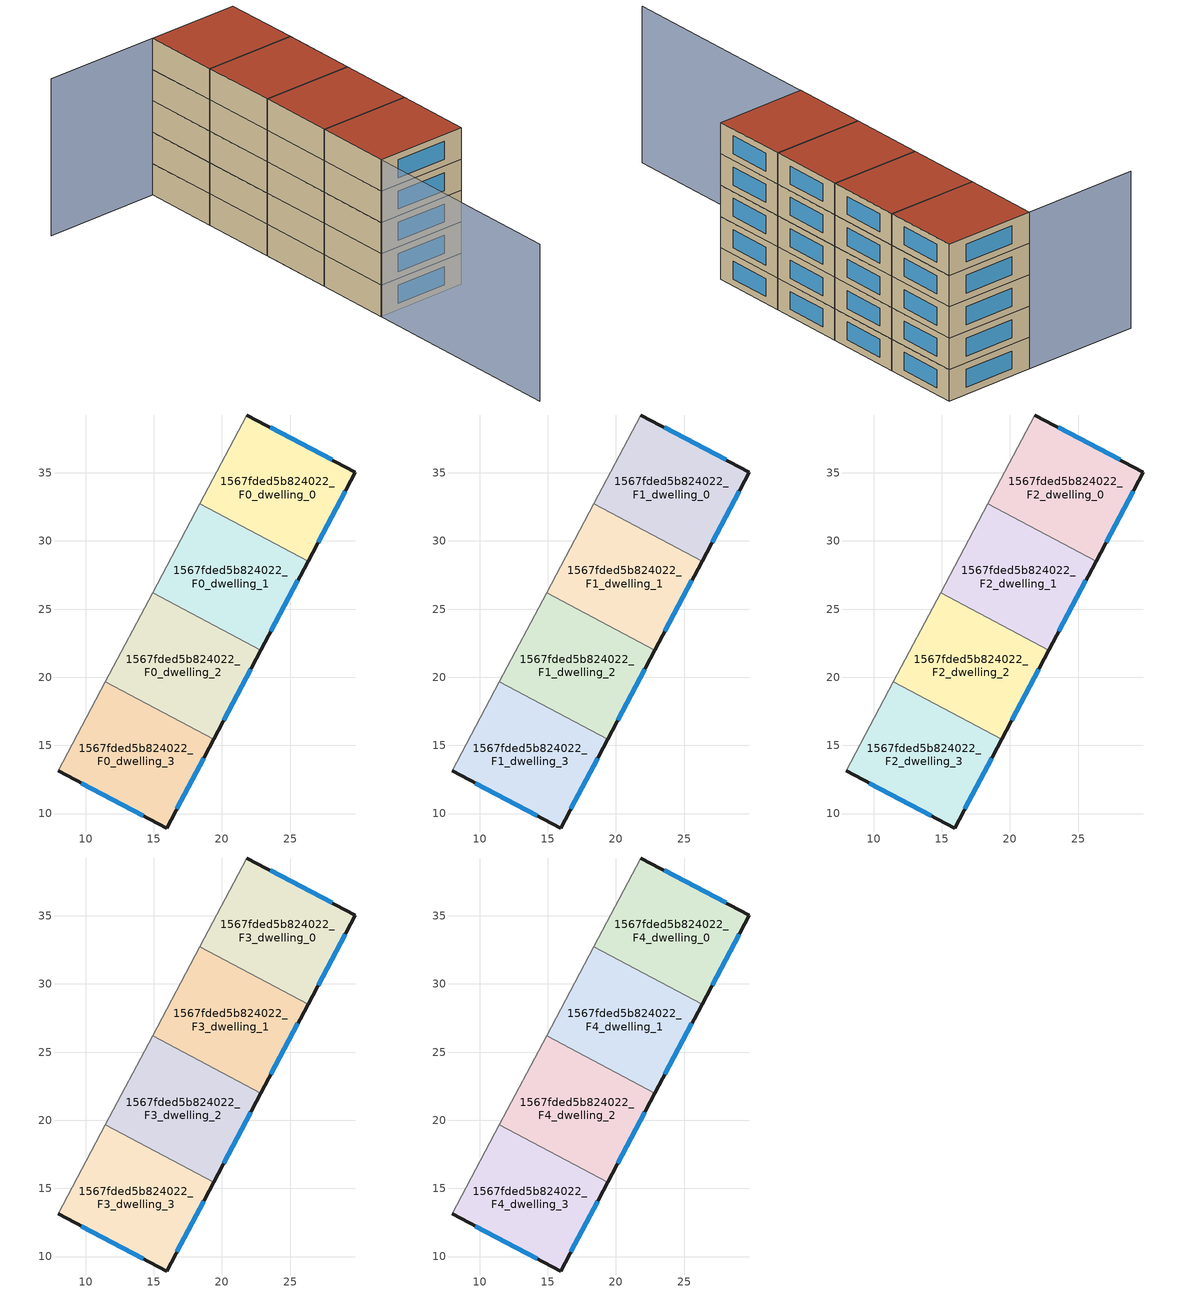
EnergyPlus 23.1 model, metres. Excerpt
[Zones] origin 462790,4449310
1567fded5b824022_F0_dwelling_0
 floor ground (EU_floor_Construction): 29.79,35.05 26.32,28.51 18.38,32.73 21.84,39.25 z0
 wall outside (EU_wall_Construction): 26.32,28.51 29.79,35.05 21.84,39.25 z0:3
 wall adiabatic (EU_wall_Construction): 21.84,39.25 18.38,32.73 z0:3
 wall to 1567fded5b824022_F0_dwelling_1 (EU_wall_Construction): 18.38,32.73 26.32,28.51 z0:3
 window (EU_Window_Construction): 28.09,35.95 23.54,38.35 / 27.07,29.92 29.05,33.65 z0.64:2.36
1567fded5b824022_F0_dwelling_1
 floor ground (EU_floor_Construction): 26.32,28.51 22.86,21.99 14.92,26.2 18.38,32.73 z0
 wall outside (EU_wall_Construction): 22.86,21.99 26.32,28.51 z0:3
 wall adiabatic (EU_wall_Construction): 18.38,32.73 14.92,26.2 z0:3
 wall to 1567fded5b824022_F0_dwelling_2 (EU_wall_Construction): 14.92,26.2 22.86,21.99 z0:3
 window (EU_Window_Construction): 23.6,23.38 25.58,27.12 z0.64:2.36
1567fded5b824022_F0_dwelling_2
 floor ground (EU_floor_Construction): 22.86,21.99 19.39,15.46 11.45,19.67 14.92,26.2 z0
 wall outside (EU_wall_Construction): 19.39,15.46 22.86,21.99 z0:3
 wall adiabatic (EU_wall_Construction): 14.92,26.2 11.45,19.67 z0:3
 wall to 1567fded5b824022_F0_dwelling_3 (EU_wall_Construction): 11.45,19.67 19.39,15.46 z0:3
 window (EU_Window_Construction): 20.14,16.85 22.12,20.59 z0.64:2.36
1567fded5b824022_F0_dwelling_3
 floor ground (EU_floor_Construction): 19.39,15.46 15.94,8.94 7.98,13.13 11.45,19.67 z0
 wall outside (EU_wall_Construction): 7.98,13.13 15.94,8.94 19.39,15.46 z0:3
 wall adiabatic (EU_wall_Construction): 11.45,19.67 7.98,13.13 z0:3
 window (EU_Window_Construction): 16.68,10.33 18.65,14.06 / 9.68,12.23 14.23,9.84 z0.64:2.36
1567fded5b824022_F1_dwelling_0
 floor to 1567fded5b824022_F0_dwelling_0 (EU_floor_Construction): 29.79,35.05 26.32,28.51 18.38,32.73 21.84,39.25 z3
 wall outside (EU_wall_Construction): 26.32,28.51 29.79,35.05 21.84,39.25 z3:6
 wall adiabatic (EU_wall_Construction): 21.84,39.25 18.38,32.73 z3:6
 wall to 1567fded5b824022_F1_dwelling_1 (EU_wall_Construction): 18.38,32.73 26.32,28.51 z3:6
 window (EU_Window_Construction): 28.09,35.95 23.54,38.35 / 27.07,29.92 29.05,33.65 z3.64:5.36
1567fded5b824022_F1_dwelling_1
 floor to 1567fded5b824022_F0_dwelling_1 (EU_floor_Construction): 26.32,28.51 22.86,21.99 14.92,26.2 18.38,32.73 z3
 wall outside (EU_wall_Construction): 22.86,21.99 26.32,28.51 z3:6
 wall adiabatic (EU_wall_Construction): 18.38,32.73 14.92,26.2 z3:6
 wall to 1567fded5b824022_F1_dwelling_2 (EU_wall_Construction): 14.92,26.2 22.86,21.99 z3:6
 window (EU_Window_Construction): 23.6,23.38 25.58,27.12 z3.64:5.36
1567fded5b824022_F1_dwelling_2
 floor to 1567fded5b824022_F0_dwelling_2 (EU_floor_Construction): 22.86,21.99 19.39,15.46 11.45,19.67 14.92,26.2 z3
 wall outside (EU_wall_Construction): 19.39,15.46 22.86,21.99 z3:6
 wall adiabatic (EU_wall_Construction): 14.92,26.2 11.45,19.67 z3:6
 wall to 1567fded5b824022_F1_dwelling_3 (EU_wall_Construction): 11.45,19.67 19.39,15.46 z3:6
 window (EU_Window_Construction): 20.14,16.85 22.12,20.59 z3.64:5.36
1567fded5b824022_F1_dwelling_3
 floor to 1567fded5b824022_F0_dwelling_3 (EU_floor_Construction): 19.39,15.46 15.94,8.94 7.98,13.13 11.45,19.67 z3
 wall outside (EU_wall_Construction): 7.98,13.13 15.94,8.94 19.39,15.46 z3:6
 wall adiabatic (EU_wall_Construction): 11.45,19.67 7.98,13.13 z3:6
 window (EU_Window_Construction): 16.68,10.33 18.65,14.06 / 9.68,12.23 14.23,9.84 z3.64:5.36
1567fded5b824022_F2_dwelling_0
 floor to 1567fded5b824022_F1_dwelling_0 (EU_floor_Construction): 29.79,35.05 26.32,28.51 18.38,32.73 21.84,39.25 z6
 wall outside (EU_wall_Construction): 26.32,28.51 29.79,35.05 21.84,39.25 z6:9
 wall adiabatic (EU_wall_Construction): 21.84,39.25 18.38,32.73 z6:9
 wall to 1567fded5b824022_F2_dwelling_1 (EU_wall_Construction): 18.38,32.73 26.32,28.51 z6:9
 window (EU_Window_Construction): 28.09,35.95 23.54,38.35 / 27.07,29.92 29.05,33.65 z6.64:8.36
1567fded5b824022_F2_dwelling_1
 floor to 1567fded5b824022_F1_dwelling_1 (EU_floor_Construction): 26.32,28.51 22.86,21.99 14.92,26.2 18.38,32.73 z6
 wall outside (EU_wall_Construction): 22.86,21.99 26.32,28.51 z6:9
 wall adiabatic (EU_wall_Construction): 18.38,32.73 14.92,26.2 z6:9
 wall to 1567fded5b824022_F2_dwelling_2 (EU_wall_Construction): 14.92,26.2 22.86,21.99 z6:9
 window (EU_Window_Construction): 23.6,23.38 25.58,27.12 z6.64:8.36
1567fded5b824022_F2_dwelling_2
 floor to 1567fded5b824022_F1_dwelling_2 (EU_floor_Construction): 22.86,21.99 19.39,15.46 11.45,19.67 14.92,26.2 z6
 wall outside (EU_wall_Construction): 19.39,15.46 22.86,21.99 z6:9
 wall adiabatic (EU_wall_Construction): 14.92,26.2 11.45,19.67 z6:9
 wall to 1567fded5b824022_F2_dwelling_3 (EU_wall_Construction): 11.45,19.67 19.39,15.46 z6:9
 window (EU_Window_Construction): 20.14,16.85 22.12,20.59 z6.64:8.36
1567fded5b824022_F2_dwelling_3
 floor to 1567fded5b824022_F1_dwelling_3 (EU_floor_Construction): 19.39,15.46 15.94,8.94 7.98,13.13 11.45,19.67 z6
 wall outside (EU_wall_Construction): 7.98,13.13 15.94,8.94 19.39,15.46 z6:9
 wall adiabatic (EU_wall_Construction): 11.45,19.67 7.98,13.13 z6:9
 window (EU_Window_Construction): 16.68,10.33 18.65,14.06 / 9.68,12.23 14.23,9.84 z6.64:8.36
1567fded5b824022_F3_dwelling_0
 floor to 1567fded5b824022_F2_dwelling_0 (EU_floor_Construction): 29.79,35.05 26.32,28.51 18.38,32.73 21.84,39.25 z9
 wall outside (EU_wall_Construction): 26.32,28.51 29.79,35.05 21.84,39.25 z9:12
 wall adiabatic (EU_wall_Construction): 21.84,39.25 18.38,32.73 z9:12
 wall to 1567fded5b824022_F3_dwelling_1 (EU_wall_Construction): 18.38,32.73 26.32,28.51 z9:12
 window (EU_Window_Construction): 28.09,35.95 23.54,38.35 / 27.07,29.92 29.05,33.65 z9.64:11.36
1567fded5b824022_F3_dwelling_1
 floor to 1567fded5b824022_F2_dwelling_1 (EU_floor_Construction): 26.32,28.51 22.86,21.99 14.92,26.2 18.38,32.73 z9
 wall outside (EU_wall_Construction): 22.86,21.99 26.32,28.51 z9:12
 wall adiabatic (EU_wall_Construction): 18.38,32.73 14.92,26.2 z9:12
 wall to 1567fded5b824022_F3_dwelling_2 (EU_wall_Construction): 14.92,26.2 22.86,21.99 z9:12
 window (EU_Window_Construction): 23.6,23.38 25.58,27.12 z9.64:11.36
1567fded5b824022_F3_dwelling_2
 floor to 1567fded5b824022_F2_dwelling_2 (EU_floor_Construction): 22.86,21.99 19.39,15.46 11.45,19.67 14.92,26.2 z9
 wall outside (EU_wall_Construction): 19.39,15.46 22.86,21.99 z9:12
 wall adiabatic (EU_wall_Construction): 14.92,26.2 11.45,19.67 z9:12
 wall to 1567fded5b824022_F3_dwelling_3 (EU_wall_Construction): 11.45,19.67 19.39,15.46 z9:12
 window (EU_Window_Construction): 20.14,16.85 22.12,20.59 z9.64:11.36
1567fded5b824022_F3_dwelling_3
 floor to 1567fded5b824022_F2_dwelling_3 (EU_floor_Construction): 19.39,15.46 15.94,8.94 7.98,13.13 11.45,19.67 z9
 wall outside (EU_wall_Construction): 7.98,13.13 15.94,8.94 19.39,15.46 z9:12
 wall adiabatic (EU_wall_Construction): 11.45,19.67 7.98,13.13 z9:12
 window (EU_Window_Construction): 16.68,10.33 18.65,14.06 / 9.68,12.23 14.23,9.84 z9.64:11.36
1567fded5b824022_F4_dwelling_0
 floor to 1567fded5b824022_F3_dwelling_0 (EU_floor_Construction): 29.79,35.05 26.32,28.51 18.38,32.73 21.84,39.25 z12
 wall outside (EU_wall_Construction): 26.32,28.51 29.79,35.05 21.84,39.25 z12:15
 wall adiabatic (EU_wall_Construction): 21.84,39.25 18.38,32.73 z12:15
 wall to 1567fded5b824022_F4_dwelling_1 (EU_wall_Construction): 18.38,32.73 26.32,28.51 z12:15
 window (EU_Window_Construction): 28.09,35.95 23.54,38.35 / 27.07,29.92 29.05,33.65 z12.64:14.36
 roof outside (EU_roof_Construction): 26.32,28.51 29.79,35.05 21.84,39.25 18.38,32.73 z15
1567fded5b824022_F4_dwelling_1
 floor to 1567fded5b824022_F3_dwelling_1 (EU_floor_Construction): 26.32,28.51 22.86,21.99 14.92,26.2 18.38,32.73 z12
 wall outside (EU_wall_Construction): 22.86,21.99 26.32,28.51 z12:15
 wall adiabatic (EU_wall_Construction): 18.38,32.73 14.92,26.2 z12:15
 wall to 1567fded5b824022_F4_dwelling_2 (EU_wall_Construction): 14.92,26.2 22.86,21.99 z12:15
 window (EU_Window_Construction): 23.6,23.38 25.58,27.12 z12.64:14.36
 roof outside (EU_roof_Construction): 22.86,21.99 26.32,28.51 18.38,32.73 14.92,26.2 z15
1567fded5b824022_F4_dwelling_2
 floor to 1567fded5b824022_F3_dwelling_2 (EU_floor_Construction): 22.86,21.99 19.39,15.46 11.45,19.67 14.92,26.2 z12
 wall outside (EU_wall_Construction): 19.39,15.46 22.86,21.99 z12:15
 wall adiabatic (EU_wall_Construction): 14.92,26.2 11.45,19.67 z12:15
 wall to 1567fded5b824022_F4_dwelling_3 (EU_wall_Construction): 11.45,19.67 19.39,15.46 z12:15
 window (EU_Window_Construction): 20.14,16.85 22.12,20.59 z12.64:14.36
 roof outside (EU_roof_Construction): 19.39,15.46 22.86,21.99 14.92,26.2 11.45,19.67 z15
1567fded5b824022_F4_dwelling_3
 floor to 1567fded5b824022_F3_dwelling_3 (EU_floor_Construction): 19.39,15.46 15.94,8.94 7.98,13.13 11.45,19.67 z12
 wall outside (EU_wall_Construction): 7.98,13.13 15.94,8.94 19.39,15.46 z12:15
 wall adiabatic (EU_wall_Construction): 11.45,19.67 7.98,13.13 z12:15
 window (EU_Window_Construction): 16.68,10.33 18.65,14.06 / 9.68,12.23 14.23,9.84 z12.64:14.36
 roof outside (EU_roof_Construction): 15.94,8.94 19.39,15.46 11.45,19.67 7.98,13.13 z15
shading: 11.76,44.59 21.84,39.24 / 21.84,39.24 -1.63,-4.97 z0:15
[Building]
EU S2 Campaign: North Axis=0; Terrain=City; Solar Distribution=FullExterior
[Site:Location]
Yerevan-Zvartnots.Intl.AP: Latitude=40.15; Longitude=44.383; Time Zone=4; Elevation=854
[SizingPeriod:WeatherFileDays]
AnnualSizingPeriod: Begin Month=1; Begin Day of Month=1; End Month=12; End Day of Month=31; Day of Week for Start Day=Monday; Use Weather File Daylight Saving Period=No; Use Weather File Rain and Snow Indicators=No
[MATERIAL]
EU_InternalMass_Material: Roughness=MediumRough; Thickness=0.1; Conductivity=1; Density=1800; Specific Heat=900; Thermal Absorptance=0.9; Solar Absorptance=0.7; Visible Absorptance=0.7
[MATERIAL:NOMASS] Roughness=MediumRough; Thermal Absorptance=0.9; Solar Absorptance=0.7; Visible Absorptance=0.7
Name | Thermal Resistance
EU_wall_NoMass | 1.05043
EU_roof_NoMass | 1.45357
EU_floor_NoMass | 0.478065
[WINDOWMATERIAL:SIMPLEGLAZINGSYSTEM]
EU_Window_SimpleGlazing: UFactor=2.5566; Solar Heat Gain Coefficient=0.75; Visible Transmittance=0.75
[CONSTRUCTION]
EU_wall_Construction: EU_wall_NoMass
EU_roof_Construction: EU_roof_NoMass
EU_floor_Construction: EU_floor_NoMass
EU_Window_Construction: EU_Window_SimpleGlazing
EU_InternalMass_Construction: EU_InternalMass_Material
[ZONE] Type=1; Multiplier=1; Ceiling Height=autocalculate; Floor Area=autocalculate; Part of Total Floor Area=Yes
Name | Volume
1567fded5b824022_F0_dwelling_0; 1567fded5b824022_F0_dwelling_3 | 199.361
1567fded5b824022_F1_dwelling_0; 1567fded5b824022_F2_dwelling_0; 1567fded5b824022_F3_dwelling_0; 1567fded5b824022_F4_dwelling_0; 1567fded5b824022_F1_dwelling_3; 1567fded5b824022_F2_dwelling_3; 1567fded5b824022_F3_dwelling_3; 1567fded5b824022_F4_dwelling_3 | 199.36
1567fded5b824022_F0_dwelling_1; 1567fded5b824022_F1_dwelling_1; 1567fded5b824022_F2_dwelling_1; 1567fded5b824022_F3_dwelling_1; 1567fded5b824022_F4_dwelling_1 | 199.357
1567fded5b824022_F0_dwelling_2 | 199.381
1567fded5b824022_F1_dwelling_2; 1567fded5b824022_F2_dwelling_2; 1567fded5b824022_F3_dwelling_2; 1567fded5b824022_F4_dwelling_2 | 199.382
[INTERNALMASS] Construction=EU_InternalMass_Construction
Name | Zone or ZoneList | Surface Area
1567fded5b824022_F0_dwelling_0_EU_InternalMass | 1567fded5b824022_F0_dwelling_0 | 66.4536
1567fded5b824022_F0_dwelling_1_EU_InternalMass | 1567fded5b824022_F0_dwelling_1 | 66.4526
1567fded5b824022_F0_dwelling_2_EU_InternalMass | 1567fded5b824022_F0_dwelling_2 | 66.4605
1567fded5b824022_F0_dwelling_3_EU_InternalMass | 1567fded5b824022_F0_dwelling_3 | 66.4536
1567fded5b824022_F1_dwelling_0_EU_InternalMass | 1567fded5b824022_F1_dwelling_0 | 66.4536
1567fded5b824022_F1_dwelling_1_EU_InternalMass | 1567fded5b824022_F1_dwelling_1 | 66.4526
1567fded5b824022_F1_dwelling_2_EU_InternalMass | 1567fded5b824022_F1_dwelling_2 | 66.4605
1567fded5b824022_F1_dwelling_3_EU_InternalMass | 1567fded5b824022_F1_dwelling_3 | 66.4536
1567fded5b824022_F2_dwelling_0_EU_InternalMass | 1567fded5b824022_F2_dwelling_0 | 66.4536
1567fded5b824022_F2_dwelling_1_EU_InternalMass | 1567fded5b824022_F2_dwelling_1 | 66.4526
1567fded5b824022_F2_dwelling_2_EU_InternalMass | 1567fded5b824022_F2_dwelling_2 | 66.4605
1567fded5b824022_F2_dwelling_3_EU_InternalMass | 1567fded5b824022_F2_dwelling_3 | 66.4536
1567fded5b824022_F3_dwelling_0_EU_InternalMass | 1567fded5b824022_F3_dwelling_0 | 66.4536
1567fded5b824022_F3_dwelling_1_EU_InternalMass | 1567fded5b824022_F3_dwelling_1 | 66.4526
1567fded5b824022_F3_dwelling_2_EU_InternalMass | 1567fded5b824022_F3_dwelling_2 | 66.4605
1567fded5b824022_F3_dwelling_3_EU_InternalMass | 1567fded5b824022_F3_dwelling_3 | 66.4536
1567fded5b824022_F4_dwelling_0_EU_InternalMass | 1567fded5b824022_F4_dwelling_0 | 66.4536
1567fded5b824022_F4_dwelling_1_EU_InternalMass | 1567fded5b824022_F4_dwelling_1 | 66.4526
1567fded5b824022_F4_dwelling_2_EU_InternalMass | 1567fded5b824022_F4_dwelling_2 | 66.4605
1567fded5b824022_F4_dwelling_3_EU_InternalMass | 1567fded5b824022_F4_dwelling_3 | 66.4536
[OTHEREQUIPMENT] Fuel Type=Electricity; Design Level Calculation Method=Watts/Area; Power per Zone Floor Area=1; Fraction Latent=0; Fraction Radiant=0; Fraction Lost=0; Carbon Dioxide Generation Rate=0; EndUse Subcategory=EU_Step8_InternalGains
Name | Zone or ZoneList or Space or SpaceList | Schedule
EU_Step8_InternalGain_1567fded5b824022_F0_dwelling_0_f000 | 1567fded5b824022_F0_dwelling_0 | EU_Step8_GainSchedule_1567fded5b824022_F0_dwelling_0_f000
EU_Step8_InternalGain_1567fded5b824022_F0_dwelling_1_f000 | 1567fded5b824022_F0_dwelling_1 | EU_Step8_GainSchedule_1567fded5b824022_F0_dwelling_1_f000
EU_Step8_InternalGain_1567fded5b824022_F0_dwelling_2_f000 | 1567fded5b824022_F0_dwelling_2 | EU_Step8_GainSchedule_1567fded5b824022_F0_dwelling_2_f000
EU_Step8_InternalGain_1567fded5b824022_F0_dwelling_3_f000 | 1567fded5b824022_F0_dwelling_3 | EU_Step8_GainSchedule_1567fded5b824022_F0_dwelling_3_f000
EU_Step8_InternalGain_1567fded5b824022_F1_dwelling_0_f000 | 1567fded5b824022_F1_dwelling_0 | EU_Step8_GainSchedule_1567fded5b824022_F1_dwelling_0_f000
EU_Step8_InternalGain_1567fded5b824022_F1_dwelling_1_f000 | 1567fded5b824022_F1_dwelling_1 | EU_Step8_GainSchedule_1567fded5b824022_F1_dwelling_1_f000
EU_Step8_InternalGain_1567fded5b824022_F1_dwelling_2_f000 | 1567fded5b824022_F1_dwelling_2 | EU_Step8_GainSchedule_1567fded5b824022_F1_dwelling_2_f000
EU_Step8_InternalGain_1567fded5b824022_F1_dwelling_3_f000 | 1567fded5b824022_F1_dwelling_3 | EU_Step8_GainSchedule_1567fded5b824022_F1_dwelling_3_f000
EU_Step8_InternalGain_1567fded5b824022_F2_dwelling_0_f000 | 1567fded5b824022_F2_dwelling_0 | EU_Step8_GainSchedule_1567fded5b824022_F2_dwelling_0_f000
EU_Step8_InternalGain_1567fded5b824022_F2_dwelling_1_f000 | 1567fded5b824022_F2_dwelling_1 | EU_Step8_GainSchedule_1567fded5b824022_F2_dwelling_1_f000
EU_Step8_InternalGain_1567fded5b824022_F2_dwelling_2_f000 | 1567fded5b824022_F2_dwelling_2 | EU_Step8_GainSchedule_1567fded5b824022_F2_dwelling_2_f000
EU_Step8_InternalGain_1567fded5b824022_F2_dwelling_3_f000 | 1567fded5b824022_F2_dwelling_3 | EU_Step8_GainSchedule_1567fded5b824022_F2_dwelling_3_f000
EU_Step8_InternalGain_1567fded5b824022_F3_dwelling_0_f000 | 1567fded5b824022_F3_dwelling_0 | EU_Step8_GainSchedule_1567fded5b824022_F3_dwelling_0_f000
EU_Step8_InternalGain_1567fded5b824022_F3_dwelling_1_f000 | 1567fded5b824022_F3_dwelling_1 | EU_Step8_GainSchedule_1567fded5b824022_F3_dwelling_1_f000
EU_Step8_InternalGain_1567fded5b824022_F3_dwelling_2_f000 | 1567fded5b824022_F3_dwelling_2 | EU_Step8_GainSchedule_1567fded5b824022_F3_dwelling_2_f000
EU_Step8_InternalGain_1567fded5b824022_F3_dwelling_3_f000 | 1567fded5b824022_F3_dwelling_3 | EU_Step8_GainSchedule_1567fded5b824022_F3_dwelling_3_f000
EU_Step8_InternalGain_1567fded5b824022_F4_dwelling_0_f000 | 1567fded5b824022_F4_dwelling_0 | EU_Step8_GainSchedule_1567fded5b824022_F4_dwelling_0_f000
EU_Step8_InternalGain_1567fded5b824022_F4_dwelling_1_f000 | 1567fded5b824022_F4_dwelling_1 | EU_Step8_GainSchedule_1567fded5b824022_F4_dwelling_1_f000
EU_Step8_InternalGain_1567fded5b824022_F4_dwelling_2_f000 | 1567fded5b824022_F4_dwelling_2 | EU_Step8_GainSchedule_1567fded5b824022_F4_dwelling_2_f000
EU_Step8_InternalGain_1567fded5b824022_F4_dwelling_3_f000 | 1567fded5b824022_F4_dwelling_3 | EU_Step8_GainSchedule_1567fded5b824022_F4_dwelling_3_f000
[ZONEVENTILATION:DESIGNFLOWRATE] Schedule=EU_AlwaysOn; Design Flow Rate Calculation Method=AirChanges/Hour; Air Changes per Hour=0.557805; Ventilation Type=Natural; Fan Pressure Rise=0; Fan Total Efficiency=1; Constant Term Coefficient=1; Temperature Term Coefficient=0; Velocity Term Coefficient=0; Velocity Squared Term Coefficient=0; Minimum Indoor Temperature=-100; Maximum Indoor Temperature=100; Delta Temperature=-100; Minimum Outdoor Temperature=-100; Maximum Outdoor Temperature=100; Maximum Wind Speed=40
Name | Zone or ZoneList or Space or SpaceList
EU_ConstantAir_1567fded5b824022_F0_dwelling_0 | 1567fded5b824022_F0_dwelling_0
EU_ConstantAir_1567fded5b824022_F0_dwelling_1 | 1567fded5b824022_F0_dwelling_1
EU_ConstantAir_1567fded5b824022_F0_dwelling_2 | 1567fded5b824022_F0_dwelling_2
EU_ConstantAir_1567fded5b824022_F0_dwelling_3 | 1567fded5b824022_F0_dwelling_3
EU_ConstantAir_1567fded5b824022_F1_dwelling_0 | 1567fded5b824022_F1_dwelling_0
EU_ConstantAir_1567fded5b824022_F1_dwelling_1 | 1567fded5b824022_F1_dwelling_1
EU_ConstantAir_1567fded5b824022_F1_dwelling_2 | 1567fded5b824022_F1_dwelling_2
EU_ConstantAir_1567fded5b824022_F1_dwelling_3 | 1567fded5b824022_F1_dwelling_3
EU_ConstantAir_1567fded5b824022_F2_dwelling_0 | 1567fded5b824022_F2_dwelling_0
EU_ConstantAir_1567fded5b824022_F2_dwelling_1 | 1567fded5b824022_F2_dwelling_1
EU_ConstantAir_1567fded5b824022_F2_dwelling_2 | 1567fded5b824022_F2_dwelling_2
EU_ConstantAir_1567fded5b824022_F2_dwelling_3 | 1567fded5b824022_F2_dwelling_3
EU_ConstantAir_1567fded5b824022_F3_dwelling_0 | 1567fded5b824022_F3_dwelling_0
EU_ConstantAir_1567fded5b824022_F3_dwelling_1 | 1567fded5b824022_F3_dwelling_1
EU_ConstantAir_1567fded5b824022_F3_dwelling_2 | 1567fded5b824022_F3_dwelling_2
EU_ConstantAir_1567fded5b824022_F3_dwelling_3 | 1567fded5b824022_F3_dwelling_3
EU_ConstantAir_1567fded5b824022_F4_dwelling_0 | 1567fded5b824022_F4_dwelling_0
EU_ConstantAir_1567fded5b824022_F4_dwelling_1 | 1567fded5b824022_F4_dwelling_1
EU_ConstantAir_1567fded5b824022_F4_dwelling_2 | 1567fded5b824022_F4_dwelling_2
EU_ConstantAir_1567fded5b824022_F4_dwelling_3 | 1567fded5b824022_F4_dwelling_3
[HVACTEMPLATE:THERMOSTAT] Constant Heating Setpoint=20; Constant Cooling Setpoint=50
EU_HeatOnly_1567fded5b824022_F0_dwelling_0; EU_HeatOnly_1567fded5b824022_F0_dwelling_1; EU_HeatOnly_1567fded5b824022_F0_dwelling_2; EU_HeatOnly_1567fded5b824022_F0_dwelling_3; EU_HeatOnly_1567fded5b824022_F1_dwelling_0; EU_HeatOnly_1567fded5b824022_F1_dwelling_1; EU_HeatOnly_1567fded5b824022_F1_dwelling_2; EU_HeatOnly_1567fded5b824022_F1_dwelling_3; EU_HeatOnly_1567fded5b824022_F2_dwelling_0; EU_HeatOnly_1567fded5b824022_F2_dwelling_1; EU_HeatOnly_1567fded5b824022_F2_dwelling_2; EU_HeatOnly_1567fded5b824022_F2_dwelling_3; EU_HeatOnly_1567fded5b824022_F3_dwelling_0; EU_HeatOnly_1567fded5b824022_F3_dwelling_1; EU_HeatOnly_1567fded5b824022_F3_dwelling_2; EU_HeatOnly_1567fded5b824022_F3_dwelling_3; EU_HeatOnly_1567fded5b824022_F4_dwelling_0; EU_HeatOnly_1567fded5b824022_F4_dwelling_1; EU_HeatOnly_1567fded5b824022_F4_dwelling_2; EU_HeatOnly_1567fded5b824022_F4_dwelling_3
[HVACTEMPLATE:ZONE:IDEALLOADSAIRSYSTEM] System Availability Schedule=EU_AlwaysOn; Maximum Heating Supply Air Temperature=50; Minimum Cooling Supply Air Temperature=13; Maximum Heating Supply Air Humidity Ratio=0.0156; Minimum Cooling Supply Air Humidity Ratio=0.0077; Heating Limit=NoLimit; Cooling Limit=NoLimit; Heating Availability Schedule=EU_AlwaysOn; Cooling Availability Schedule=EU_CoolingOff; Dehumidification Control Type=ConstantSensibleHeatRatio; Cooling Sensible Heat Ratio=0.7; Dehumidification Setpoint=60; Humidification Control Type=None; Humidification Setpoint=30; Outdoor Air Method=None; Outdoor Air Flow Rate per Person=0.00944; Outdoor Air Flow Rate per Zone Floor Area=0; Outdoor Air Flow Rate per Zone=0; Demand Controlled Ventilation Type=None; Outdoor Air Economizer Type=NoEconomizer; Heat Recovery Type=None; Sensible Heat Recovery Effectiveness=0.7; Latent Heat Recovery Effectiveness=0.65
Name | Template Thermostat
1567fded5b824022_F0_dwelling_0 | EU_HeatOnly_1567fded5b824022_F0_dwelling_0
1567fded5b824022_F0_dwelling_1 | EU_HeatOnly_1567fded5b824022_F0_dwelling_1
1567fded5b824022_F0_dwelling_2 | EU_HeatOnly_1567fded5b824022_F0_dwelling_2
1567fded5b824022_F0_dwelling_3 | EU_HeatOnly_1567fded5b824022_F0_dwelling_3
1567fded5b824022_F1_dwelling_0 | EU_HeatOnly_1567fded5b824022_F1_dwelling_0
1567fded5b824022_F1_dwelling_1 | EU_HeatOnly_1567fded5b824022_F1_dwelling_1
1567fded5b824022_F1_dwelling_2 | EU_HeatOnly_1567fded5b824022_F1_dwelling_2
1567fded5b824022_F1_dwelling_3 | EU_HeatOnly_1567fded5b824022_F1_dwelling_3
1567fded5b824022_F2_dwelling_0 | EU_HeatOnly_1567fded5b824022_F2_dwelling_0
1567fded5b824022_F2_dwelling_1 | EU_HeatOnly_1567fded5b824022_F2_dwelling_1
1567fded5b824022_F2_dwelling_2 | EU_HeatOnly_1567fded5b824022_F2_dwelling_2
1567fded5b824022_F2_dwelling_3 | EU_HeatOnly_1567fded5b824022_F2_dwelling_3
1567fded5b824022_F3_dwelling_0 | EU_HeatOnly_1567fded5b824022_F3_dwelling_0
1567fded5b824022_F3_dwelling_1 | EU_HeatOnly_1567fded5b824022_F3_dwelling_1
1567fded5b824022_F3_dwelling_2 | EU_HeatOnly_1567fded5b824022_F3_dwelling_2
1567fded5b824022_F3_dwelling_3 | EU_HeatOnly_1567fded5b824022_F3_dwelling_3
1567fded5b824022_F4_dwelling_0 | EU_HeatOnly_1567fded5b824022_F4_dwelling_0
1567fded5b824022_F4_dwelling_1 | EU_HeatOnly_1567fded5b824022_F4_dwelling_1
1567fded5b824022_F4_dwelling_2 | EU_HeatOnly_1567fded5b824022_F4_dwelling_2
1567fded5b824022_F4_dwelling_3 | EU_HeatOnly_1567fded5b824022_F4_dwelling_3
[SIZING:ZONE] Zone Cooling Design Supply Air Temperature Input Method=SupplyAirTemperature; Zone Cooling Design Supply Air Temperature=13; Zone Heating Design Supply Air Temperature Input Method=SupplyAirTemperature; Zone Heating Design Supply Air Temperature=50; Zone Cooling Design Supply Air Humidity Ratio=0.008; Zone Heating Design Supply Air Humidity Ratio=0.008; Cooling Design Air Flow Method=DesignDay; Cooling Design Air Flow Rate=0; Cooling Minimum Air Flow per Zone Floor Area=0.000762; Cooling Minimum Air Flow=0; Cooling Minimum Air Flow Fraction=0.2; Heating Design Air Flow Method=DesignDay; Heating Design Air Flow Rate=0; Heating Maximum Air Flow per Zone Floor Area=0.002032; Heating Maximum Air Flow=0.141576; Heating Maximum Air Flow Fraction=0.3; Account for Dedicated Outdoor Air System=No; Dedicated Outdoor Air System Control Strategy=NeutralSupplyAir; Dedicated Outdoor Air Low Setpoint Temperature for Design=autosize; Dedicated Outdoor Air High Setpoint Temperature for Design=autosize; Zone Load Sizing Method=Sensible Load Only No Latent Load; Zone Latent Cooling Design Supply Air Humidity Ratio Input Method=HumidityRatioDifference; Zone Cooling Design Supply Air Humidity Ratio Difference=0.005; Zone Latent Heating Design Supply Air Humidity Ratio Input Method=HumidityRatioDifference; Zone Humidification Design Supply Air Humidity Ratio Difference=0.005
1567fded5b824022_F0_dwelling_0; 1567fded5b824022_F0_dwelling_1; 1567fded5b824022_F0_dwelling_2; 1567fded5b824022_F0_dwelling_3; 1567fded5b824022_F1_dwelling_0; 1567fded5b824022_F1_dwelling_1; 1567fded5b824022_F1_dwelling_2; 1567fded5b824022_F1_dwelling_3; 1567fded5b824022_F2_dwelling_0; 1567fded5b824022_F2_dwelling_1; 1567fded5b824022_F2_dwelling_2; 1567fded5b824022_F2_dwelling_3; 1567fded5b824022_F3_dwelling_0; 1567fded5b824022_F3_dwelling_1; 1567fded5b824022_F3_dwelling_2; 1567fded5b824022_F3_dwelling_3; 1567fded5b824022_F4_dwelling_0; 1567fded5b824022_F4_dwelling_1; 1567fded5b824022_F4_dwelling_2; 1567fded5b824022_F4_dwelling_3
[SCHEDULE:CONSTANT]
Name | Hourly Value
EU_AlwaysOn | 1
EU_CoolingOff | 0
[SCHEDULE:FILE] Column Number=1; Rows to Skip at Top=0; Number of Hours of Data=8760; Column Separator=Comma; Interpolate to Timestep=No; Minutes per Item=60; Adjust Schedule for Daylight Savings=Yes
Name | File
EU_Step8_GainSchedule_1567fded5b824022_F0_dwelling_0_f000 | ../../schedules/1567fded5b824022/1567fded5b824022_F0_dwelling_0_f000_gain.csv
EU_Step8_GainSchedule_1567fded5b824022_F0_dwelling_1_f000 | ../../schedules/1567fded5b824022/1567fded5b824022_F0_dwelling_1_f000_gain.csv
EU_Step8_GainSchedule_1567fded5b824022_F0_dwelling_2_f000 | ../../schedules/1567fded5b824022/1567fded5b824022_F0_dwelling_2_f000_gain.csv
EU_Step8_GainSchedule_1567fded5b824022_F0_dwelling_3_f000 | ../../schedules/1567fded5b824022/1567fded5b824022_F0_dwelling_3_f000_gain.csv
EU_Step8_GainSchedule_1567fded5b824022_F1_dwelling_0_f000 | ../../schedules/1567fded5b824022/1567fded5b824022_F1_dwelling_0_f000_gain.csv
EU_Step8_GainSchedule_1567fded5b824022_F1_dwelling_1_f000 | ../../schedules/1567fded5b824022/1567fded5b824022_F1_dwelling_1_f000_gain.csv
EU_Step8_GainSchedule_1567fded5b824022_F1_dwelling_2_f000 | ../../schedules/1567fded5b824022/1567fded5b824022_F1_dwelling_2_f000_gain.csv
EU_Step8_GainSchedule_1567fded5b824022_F1_dwelling_3_f000 | ../../schedules/1567fded5b824022/1567fded5b824022_F1_dwelling_3_f000_gain.csv
EU_Step8_GainSchedule_1567fded5b824022_F2_dwelling_0_f000 | ../../schedules/1567fded5b824022/1567fded5b824022_F2_dwelling_0_f000_gain.csv
EU_Step8_GainSchedule_1567fded5b824022_F2_dwelling_1_f000 | ../../schedules/1567fded5b824022/1567fded5b824022_F2_dwelling_1_f000_gain.csv
EU_Step8_GainSchedule_1567fded5b824022_F2_dwelling_2_f000 | ../../schedules/1567fded5b824022/1567fded5b824022_F2_dwelling_2_f000_gain.csv
EU_Step8_GainSchedule_1567fded5b824022_F2_dwelling_3_f000 | ../../schedules/1567fded5b824022/1567fded5b824022_F2_dwelling_3_f000_gain.csv
EU_Step8_GainSchedule_1567fded5b824022_F3_dwelling_0_f000 | ../../schedules/1567fded5b824022/1567fded5b824022_F3_dwelling_0_f000_gain.csv
EU_Step8_GainSchedule_1567fded5b824022_F3_dwelling_1_f000 | ../../schedules/1567fded5b824022/1567fded5b824022_F3_dwelling_1_f000_gain.csv
EU_Step8_GainSchedule_1567fded5b824022_F3_dwelling_2_f000 | ../../schedules/1567fded5b824022/1567fded5b824022_F3_dwelling_2_f000_gain.csv
EU_Step8_GainSchedule_1567fded5b824022_F3_dwelling_3_f000 | ../../schedules/1567fded5b824022/1567fded5b824022_F3_dwelling_3_f000_gain.csv
EU_Step8_GainSchedule_1567fded5b824022_F4_dwelling_0_f000 | ../../schedules/1567fded5b824022/1567fded5b824022_F4_dwelling_0_f000_gain.csv
EU_Step8_GainSchedule_1567fded5b824022_F4_dwelling_1_f000 | ../../schedules/1567fded5b824022/1567fded5b824022_F4_dwelling_1_f000_gain.csv
EU_Step8_GainSchedule_1567fded5b824022_F4_dwelling_2_f000 | ../../schedules/1567fded5b824022/1567fded5b824022_F4_dwelling_2_f000_gain.csv
EU_Step8_GainSchedule_1567fded5b824022_F4_dwelling_3_f000 | ../../schedules/1567fded5b824022/1567fded5b824022_F4_dwelling_3_f000_gain.csv
